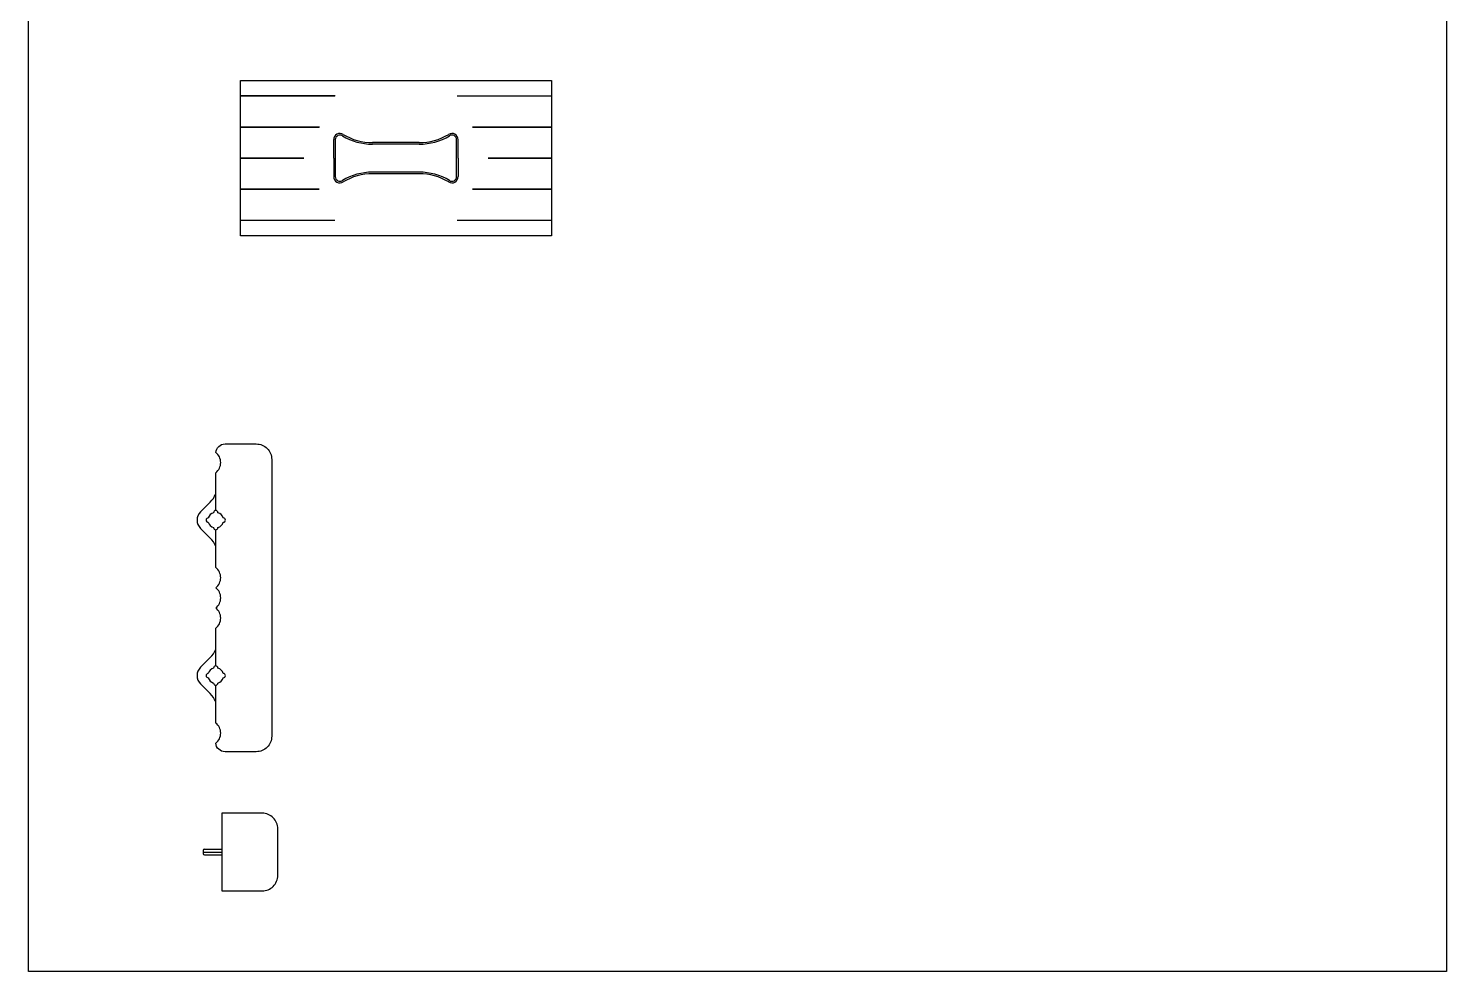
# Model space of a CAD drawing. Header units: millimetres. Extents: x -1461755 to -1310892, y 1449272 to 1531173.
# Drawn here: x -1326448 to -1321888, y 1504764 to 1507799 of the extents above; entities that cross this region are included whole.
import ezdxf

# ---------------------------------------------------------------- set-up
doc = ezdxf.new("R2010")
doc.units = ezdxf.units.MM
doc.header["$LTSCALE"] = 10
doc.layers.get('0').update_dxf_attribs({"linetype": 'CONTINUOUS'})

# ---------------------------------------------------------------- blocks, each defined once
blk = doc.blocks.new('摩托艇浮筒')
for p, q in [((-695.9, -50), (-1000, -50)), ((-745.9, -150), (-1000, -150)), ((-700, -250), (-700, -190.5)), ((-695, -190.5), (-695, -309.5)), ((-425, -200), (-575, -200)), ((-425, -205), (-575, -205)), ((-305, -309.5), (-305, -190.5)), ((-300, -250), (-300, -190.5)), ((-795.9, -250), (-1000, -250)), ((-700, -250), (-700, -309.5)), ((-300, -250), (-300, -309.5)), ((-425, -295), (-575, -295)), ((-425, -300), (-575, -300))]:
    blk.add_line(p, q)
blk.add_lwpolyline([(-1000, 0), (0, 0), (0, -500), (-1000, -500)], close=True)
at = {"const_width": 5}
for points in [[(-1000, -50), (-695.9, -50)], [(0, -50), (-304.1, -50)], [(-1000, -150), (-745.9, -150)], [(0, -150), (-254.1, -150)], [(-1000, -250), (-795.9, -250)], [(0, -250), (-204.1, -250)], [(-1000, -350), (-745.9, -350)], [(0, -350), (-254.1, -350)], [(-1000, -450), (-695.9, -450)], [(0, -450), (-304.1, -450)]]:
    blk.add_lwpolyline(points, dxfattribs=at)
for centre, radius, start, end in [((-680, -190.5), 20, 58.4913, 180), ((-680, -190.5), 15, 58.4913, 180), ((-575.6, -20.2), 184.8, 238.4913, 270.1865), ((-575.6, -20.2), 179.8, 238.4913, 270.1865), ((-424.4, -20.2), 179.8, 269.8135, 301.5087), ((-424.4, -20.2), 184.8, 269.8135, 301.5087), ((-320, -190.5), 20, 0, 121.5087), ((-320, -190.5), 15, 0, 121.5087), ((-680, -309.5), 20, 180, 301.5087), ((-680, -309.5), 15, 180, 301.5087), ((-575.6, -479.8), 184.8, 89.8135, 121.5087), ((-575.6, -479.8), 179.8, 89.8135, 121.5087), ((-424.4, -479.8), 184.8, 58.4913, 90.1865), ((-424.4, -479.8), 179.8, 58.4913, 90.1865), ((-320, -309.5), 20, 238.4913, 0), ((-320, -309.5), 15, 238.4913, 0)]:
    blk.add_arc(centre, radius, start, end)

msp = doc.modelspace()

# ---------------------------------------------------------------- linework, layer by layer
for p, q in [((-1325894.7, 1506243.6, 0), (-1325863.4, 1506274.9, 0)), ((-1325886.2, 1505149, 0), (-1325826.3, 1505149, 0)), ((-1325882.2, 1505158, 0), (-1325826.3, 1505158, 0)), ((-1325882.2, 1505140, 0), (-1325826.3, 1505140, 0))]:
    msp.add_line(p, q)
at = {"ltscale": 0.5}
msp.add_line((-1325886.2, 1505154, 0), (-1325886.2, 1505144, 0), dxfattribs=at)
msp.add_lwpolyline([(-1326448.2, 1511034.5), (-1321888.2, 1511034.5), (-1321888.2, 1504764.3), (-1326448.2, 1504764.3)], close=True)
at = {"elevation": 0}
for points in [[(-1325845.7, 1506434.2, -0.389807), (-1325815.8, 1506461.7), (-1325715.8, 1506461.7, -0.414214), (-1325665.8, 1506411.7), (-1325665.8, 1505521.7, -0.414214), (-1325715.8, 1505471.7), (-1325815.8, 1505471.7, -0.391617), (-1325845.8, 1505499.3, -0.391617)], [(-1325894.7, 1505743.5, 0.414214), (-1325894.7, 1505689.8), (-1325863.4, 1505658.5)]]:
    msp.add_lwpolyline(points, format="xyb", dxfattribs=at)
for points in [[(-1325845.8, 1506247.7), (-1325845.8, 1506369.3)], [(-1325863.4, 1506158.5), (-1325894.7, 1506189.8), (-1325872.8, 1506167.9)], [(-1325845.8, 1506064.1), (-1325845.8, 1506185.7)], [(-1325845.8, 1505747.7), (-1325845.8, 1505869.3)], [(-1325863.4, 1505774.8), (-1325894.7, 1505743.5), (-1325872.8, 1505765.4)], [(-1325845.8, 1505564.1), (-1325845.8, 1505685.7)]]:
    msp.add_lwpolyline(points, dxfattribs=at)
msp.add_lwpolyline([(-1325696.3, 1505274), (-1325826.3, 1505274), (-1325826.3, 1505024), (-1325696.3, 1505024, 0.414214), (-1325646.3, 1505074), (-1325646.3, 1505224, 0.414214)], format="xyb", close=True, dxfattribs=at)
for centre, radius, start, end in [((-1325870.8, 1506401.8, 0), 41, 307.5461, 52.4539), ((-1325920, 1506332.7, 0), 80.9, 314.3844, 336.4057), ((-1325867.8, 1506216.7, 0), 38, 135, 225), ((-1325845.8, 1506240.7, 0), 7, 0, 180), ((-1325869.8, 1506216.7, 0), 7, 90, 270), ((-1325845.8, 1506216.7, 0), 25, 106.2602, 163.7398), ((-1325845.8, 1506216.7, 0), 25, 196.2602, 253.7398), ((-1325845.8, 1506216.7, 0), 25, 16.2602, 73.7398), ((-1325845.8, 1506216.7, 0), 25, 286.2602, 343.7398), ((-1325821.8, 1506216.7, 0), 7, 270, 90), ((-1325920, 1506100.8, 0), 80.9, 23.5943, 45.6156), ((-1325845.8, 1506192.7, 0), 7, 180, 0), ((-1325870.8, 1506031.6, 0), 41, 307.5461, 52.4539), ((-1325870.8, 1505966.6, 0), 41, 307.5461, 52.4539), ((-1325870.6, 1505901.7, 0), 40.8, 307.4056, 52.5944), ((-1325920, 1505832.6, 0), 80.9, 314.3844, 336.4057), ((-1325845.8, 1505716.7, 0), 25, 106.2602, 163.7398), ((-1325845.8, 1505740.7, 0), 7, 0, 180), ((-1325845.8, 1505716.7, 0), 25, 16.2602, 73.7398), ((-1325869.8, 1505716.7, 0), 7, 90, 270), ((-1325845.8, 1505716.7, 0), 25, 196.2602, 253.7398), ((-1325845.8, 1505716.7, 0), 25, 286.2602, 343.7398), ((-1325821.8, 1505716.7, 0), 7, 270, 90), ((-1325920, 1505600.7, 0), 80.9, 23.5943, 45.6156), ((-1325845.8, 1505692.7, 0), 7, 180, 0), ((-1325870.6, 1505531.7, 0), 40.8, 307.4056, 52.5944), ((-1325882.2, 1505144, 0), 4, 180, 270)]:
    msp.add_arc(centre, radius, start, end)
at = {"ltscale": 0.5}
msp.add_arc((-1325882.2, 1505154, 0), 4, 90, 180, dxfattribs=at)

# ---------------------------------------------------------------- block references
msp.add_blockref('摩托艇浮筒', (-1324766.4, 1507631, 0))

doc.saveas('drawing.dxf')
